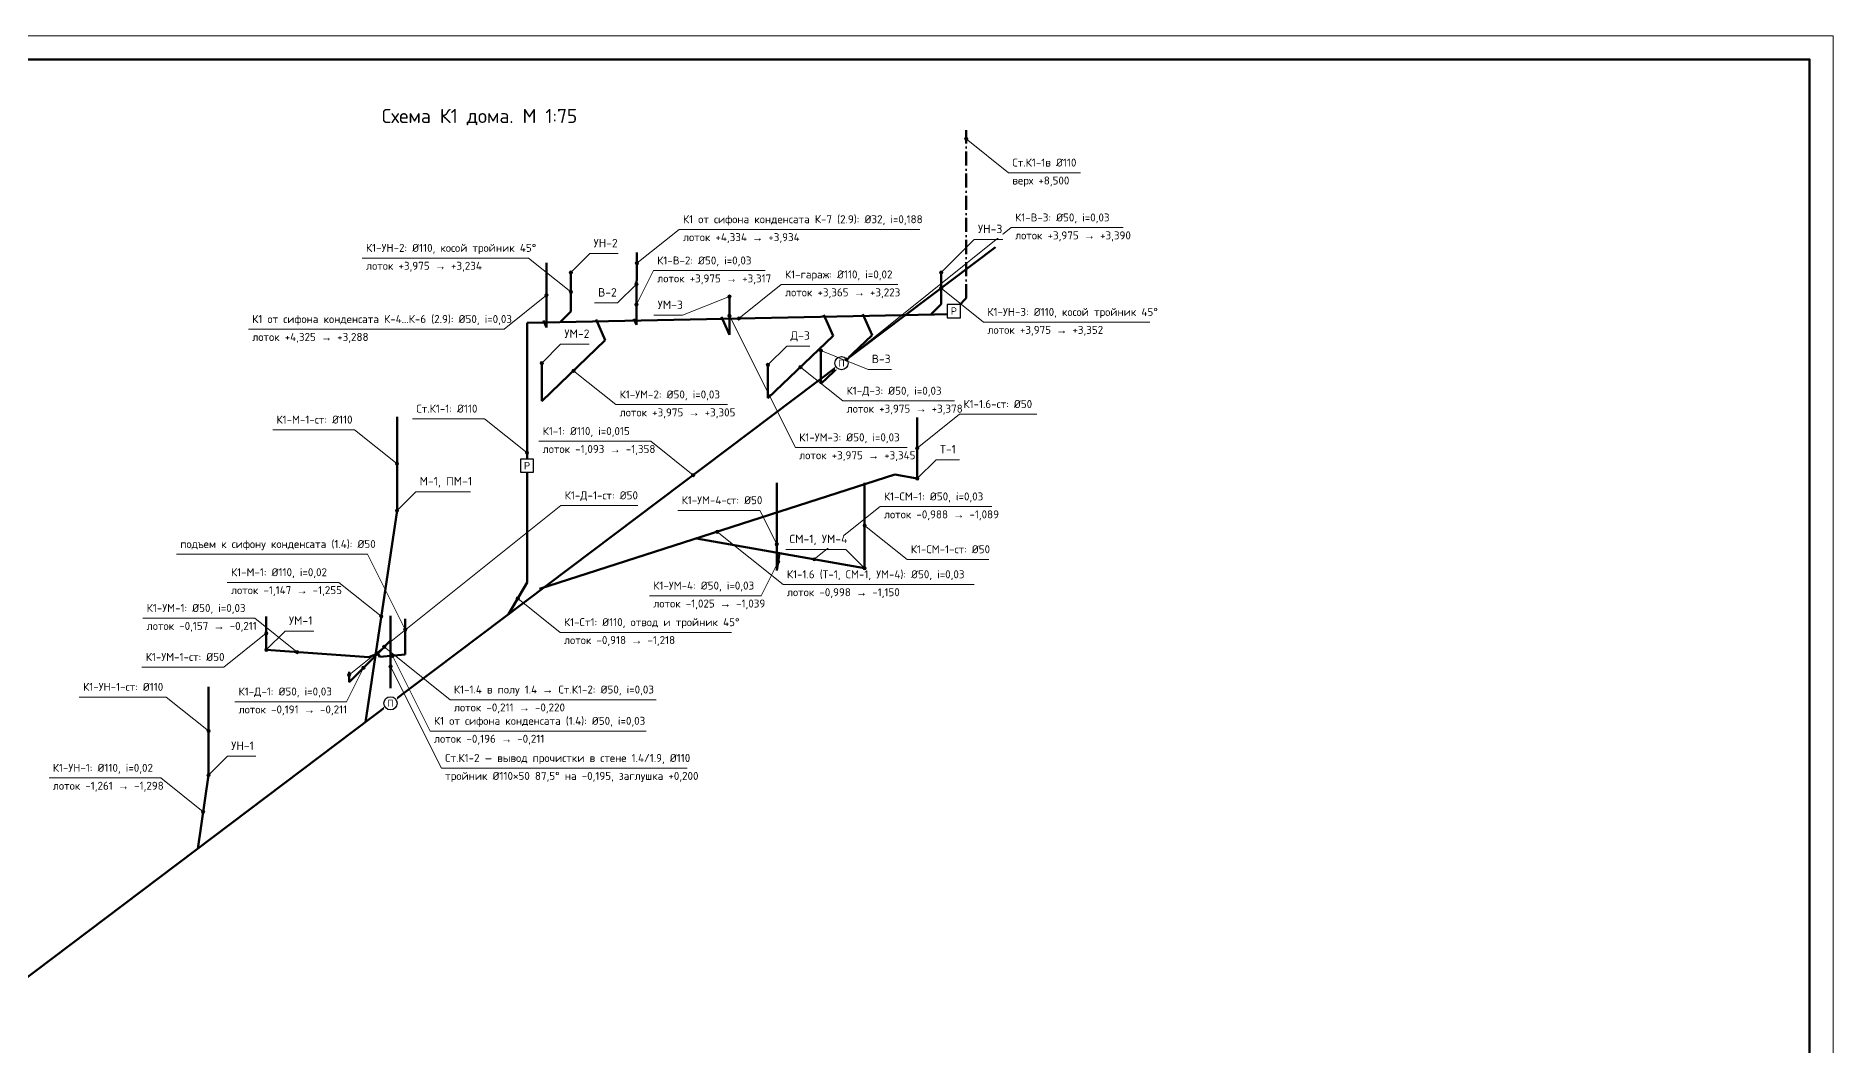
# Paper-space layout 'Лист' of a CAD drawing. Header units: millimetres. Extents: x 0 to 594, y 0 to 420.
# Drawn here: x 212.3 to 594, y 205.6 to 420 of the extents above; entities that cross this region are included whole.
import ezdxf
from ezdxf.enums import TextEntityAlignment as Align

# ---------------------------------------------------------------- set-up
doc = ezdxf.new("R2010")
doc.units = ezdxf.units.MM
doc.linetypes.add('ОВ_ШП', pattern=[460, 300, -80, 0, -80])
for name, color, linetype, lineweight in [('ВК_арматура', 7, 'Continuous', 25), ('ВК_К1', 34, 'Continuous', 50), ('ВК_К1в', 34, 'Continuous', 35), ('ВК_марки', 7, 'Continuous', 18), ('Рамка', 7, 'Continuous', 50), ('Текст', 7, 'Continuous', 18), ('Тонкие', 8, 'Continuous', 13)]:
    doc.layers.add(name, color=color, linetype=linetype, lineweight=lineweight)
doc.styles.add('GOST', font='isocpeur.ttf', dxfattribs={"width": 0.9})

psp = doc.layouts.new('Лист')

# ---------------------------------------------------------------- hatches: boundary and pattern name
at = {"layer": 'ВК_марки'}
h = psp.add_hatch(color=7, dxfattribs=at)
edge = h.paths.add_edge_path()
edge.add_arc((409.88, 398.14), 0.35, 0, 360)
h = psp.add_hatch(color=7, dxfattribs=at)
edge = h.paths.add_edge_path()
edge.add_arc((339.91, 371.7), 0.35, 0, 360)
h = psp.add_hatch(color=7, dxfattribs=at)
edge = h.paths.add_edge_path()
edge.add_arc((325.91, 369.76), 0.35, 0, 360)
h = psp.add_hatch(color=7, dxfattribs=at)
edge = h.paths.add_edge_path()
edge.add_arc((339.83, 367.29), 0.35, 0, 360)
h = psp.add_hatch(color=7, dxfattribs=at)
edge = h.paths.add_edge_path()
edge.add_arc((404.57, 369.76), 0.35, 0, 360)
h = psp.add_hatch(color=7, dxfattribs=at)
edge = h.paths.add_edge_path()
edge.add_arc((404.57, 366.41), 0.35, 0, 360)
h = psp.add_hatch(color=7, dxfattribs=at)
edge = h.paths.add_edge_path()
edge.add_arc((320.71, 364.9), 0.35, 0, 360)
h = psp.add_hatch(color=7, dxfattribs=at)
edge = h.paths.add_edge_path()
edge.add_arc((325.91, 365.62), 0.35, 0, 360)
h = psp.add_hatch(color=7, dxfattribs=at)
edge = h.paths.add_edge_path()
edge.add_arc((339.83, 362.94), 0.35, 0, 360)
h = psp.add_hatch(color=7, dxfattribs=at)
edge = h.paths.add_edge_path()
edge.add_arc((359.59, 364.65), 0.35, 0, 360)
h = psp.add_hatch(color=7, dxfattribs=at)
edge = h.paths.add_edge_path()
edge.add_arc((359.59, 360.57), 0.35, 0, 360)
h = psp.add_hatch(color=7, dxfattribs=at)
edge = h.paths.add_edge_path()
edge.add_arc((361.58, 359.98), 0.35, 0, 360)
h = psp.add_hatch(color=7, dxfattribs=at)
edge = h.paths.add_edge_path()
edge.add_arc((379.02, 353.15), 0.35, 0, 360)
h = psp.add_hatch(color=7, dxfattribs=at)
edge = h.paths.add_edge_path()
edge.add_arc((319.72, 350.51), 0.35, 0, 360)
h = psp.add_hatch(color=7, dxfattribs=at)
edge = h.paths.add_edge_path()
edge.add_arc((326.46, 348.88), 0.35, 0, 360)
h = psp.add_hatch(color=7, dxfattribs=at)
edge = h.paths.add_edge_path()
edge.add_arc((367.74, 350.13), 0.35, 0, 360)
h = psp.add_hatch(color=7, dxfattribs=at)
edge = h.paths.add_edge_path()
edge.add_arc((374.67, 349.67), 0.35, 0, 360)
h = psp.add_hatch(color=7, dxfattribs=at)
edge = h.paths.add_edge_path()
edge.add_arc((399.48, 332.45), 0.35, 0, 360)
h = psp.add_hatch(color=7, dxfattribs=at)
edge = h.paths.add_edge_path()
edge.add_arc((288.97, 329.14), 0.35, 0, 360)
h = psp.add_hatch(color=7, dxfattribs=at)
edge = h.paths.add_edge_path()
edge.add_arc((351.85, 326.7), 0.35, 0, 360)
h = psp.add_hatch(color=7, dxfattribs=at)
edge = h.paths.add_edge_path()
edge.add_arc((399.48, 325.97), 0.35, 0, 360)
h = psp.add_hatch(color=7, dxfattribs=at)
edge = h.paths.add_edge_path()
edge.add_arc((288.97, 319.19), 0.35, 0, 360)
h = psp.add_hatch(color=7, dxfattribs=at)
edge = h.paths.add_edge_path()
edge.add_arc((356.98, 314.68), 0.35, 0, 360)
h = psp.add_hatch(color=7, dxfattribs=at)
edge = h.paths.add_edge_path()
edge.add_arc((388.3, 316), 0.35, 0, 360)
h = psp.add_hatch(color=7, dxfattribs=at)
edge = h.paths.add_edge_path()
edge.add_arc((369.63, 312.02), 0.35, 0, 360)
h = psp.add_hatch(color=7, dxfattribs=at)
edge = h.paths.add_edge_path()
edge.add_arc((377.59, 308.82), 0.35, 0, 360)
h = psp.add_hatch(color=7, dxfattribs=at)
edge = h.paths.add_edge_path()
edge.add_arc((314.63, 300.51), 0.35, 0, 360)
h = psp.add_hatch(color=7, dxfattribs=at)
edge = h.paths.add_edge_path()
edge.add_arc((285.63, 296.72), 0.35, 0, 360)
h = psp.add_hatch(color=7, dxfattribs=at)
edge = h.paths.add_edge_path()
edge.add_arc((290.73, 293.91), 0.35, 0, 360)
h = psp.add_hatch(color=7, dxfattribs=at)
edge = h.paths.add_edge_path()
edge.add_arc((261.21, 293.12), 0.35, 0, 360)
h = psp.add_hatch(color=7, dxfattribs=at)
edge = h.paths.add_edge_path()
edge.add_arc((286.25, 290.2), 0.35, 0, 360)
h = psp.add_hatch(color=7, dxfattribs=at)
edge = h.paths.add_edge_path()
edge.add_arc((261.21, 289.57), 0.35, 0, 360)
h = psp.add_hatch(color=7, dxfattribs=at)
edge = h.paths.add_edge_path()
edge.add_arc((267.74, 289.12), 0.35, 0, 360)
h = psp.add_hatch(color=7, dxfattribs=at)
edge = h.paths.add_edge_path()
edge.add_arc((287.59, 286.06), 0.35, 0, 360)
h = psp.add_hatch(color=7, dxfattribs=at)
edge = h.paths.add_edge_path()
edge.add_arc((288.02, 288.35), 0.35, 0, 360)
h = psp.add_hatch(color=7, dxfattribs=at)
edge = h.paths.add_edge_path()
edge.add_arc((278.79, 284.25), 0.35, 0, 360)
h = psp.add_hatch(color=7, dxfattribs=at)
edge = h.paths.add_edge_path()
edge.add_arc((281.85, 285.78), 0.35, 0, 360)
h = psp.add_hatch(color=7, dxfattribs=at)
edge = h.paths.add_edge_path()
edge.add_arc((248.95, 272.37), 0.35, 0, 360)
h = psp.add_hatch(color=7, dxfattribs=at)
edge = h.paths.add_edge_path()
edge.add_arc((248.95, 262.99), 0.35, 0, 360)
h = psp.add_hatch(color=7, dxfattribs=at)
edge = h.paths.add_edge_path()
edge.add_arc((247.79, 255.17), 0.35, 0, 360)

# ---------------------------------------------------------------- linework, layer by layer
at = {"layer": 'ВК_К1', "lineweight": 50}
for points in [[(416.1, 375.16), (287.59, 278.24)], [(320.71, 371.77), (320.71, 358.04)], [(339.91, 374.03), (339.91, 369.36)], [(325.91, 369.76), (325.91, 361.48)], [(339.91, 369.36), (339.83, 366.62)], [(339.83, 367.29), (339.83, 358.6)], [(404.57, 369.76), (404.57, 363.05)], [(359.59, 364.65), (359.59, 356.49)], [(404.57, 363.05), (402.31, 360.79)], [(409.88, 364.27), (406.58, 360.88)], [(406.58, 360.88), (316.58, 359.08)], [(316.58, 359.08), (316.58, 303.87)], [(320.71, 358.04), (320.05, 359.54)], [(325.91, 361.48), (323.65, 359.22)], [(333.2, 355.34), (331.25, 359.77)], [(339.83, 358.6), (339.25, 359.93)], [(359.59, 356.49), (357.91, 360.3)], [(381.6, 356.31), (379.65, 360.74)], [(389.87, 356.47), (387.91, 360.9)], [(319.72, 342.43), (333.2, 355.34)], [(367.74, 343.03), (381.6, 356.31)], [(379.02, 346.09), (389.87, 356.47)], [(379.02, 353.15), (379.02, 346.09)], [(319.72, 350.51), (319.72, 342.43)], [(367.74, 350.13), (367.74, 343.03)], [(288.97, 339.09), (288.97, 319.19)], [(399.48, 338.94), (399.48, 325.97)], [(394.7, 326.82), (319.27, 302.53)], [(369.63, 325.09), (369.63, 306.42)], [(388.3, 325.09), (388.3, 306.91)], [(399.48, 325.97), (394.7, 326.82)], [(288.97, 319.19), (282.3, 274.25)], [(388.3, 306.91), (352.61, 313.27)], [(369.63, 306.42), (370.23, 310.13)], [(316.58, 303.87), (312.67, 297.16)], [(261.21, 296.66), (261.21, 289.57)], [(287.59, 281.44), (287.59, 296.82)], [(290.73, 296.19), (290.73, 288.58)], [(284.9, 288.85), (287.59, 291.56)], [(261.21, 289.57), (282.98, 288.07)], [(278.79, 282.71), (284.9, 288.85)], [(282.98, 288.07), (284.9, 288.85)], [(285.3, 288.12), (284.9, 288.85)], [(290.73, 288.58), (285.3, 288.12)], [(278.79, 284.92), (278.79, 282.71)], [(248.95, 281.74), (248.95, 262.99)], [(287.59, 278.24), (196.9, 209.84)], [(248.95, 262.99), (246.63, 247.34)]]:
    psp.add_lwpolyline(points, dxfattribs=at)
at = {"layer": 'ВК_К1в', "linetype": 'ОВ_ШП', "lineweight": 50, "ltscale": 0.01}
psp.add_lwpolyline([(409.88, 364.27), (409.88, 400)], dxfattribs=at)
at = {"layer": 'ВК_марки'}
for points in [[(409.88, 398.14), (418.88, 390.94)], [(404.57, 369.76), (411.57, 376.76)], [(325.91, 365.62), (316.91, 372.82)], [(325.91, 369.76), (329.91, 373.76)], [(339.83, 367.29), (335.83, 363.29)], [(339.83, 362.94), (343.43, 370.14)], [(361.58, 359.98), (370.58, 367.18)], [(320.71, 364.9), (311.71, 357.7)], [(359.59, 364.65), (349.59, 360.65)], [(319.72, 350.51), (323.72, 354.51)], [(367.74, 350.13), (371.74, 354.13)], [(326.46, 348.88), (335.46, 341.68)], [(288.97, 329.14), (279.97, 336.34)], [(399.48, 332.45), (408.48, 339.65)], [(351.85, 326.7), (342.85, 333.9)], [(399.48, 325.97), (403.48, 329.97)], [(288.97, 319.19), (292.97, 323.19)], [(369.63, 312.02), (366.03, 319.22)], [(377.59, 308.82), (391.59, 320.02)], [(356.98, 314.68), (370.98, 303.48)], [(290.73, 293.91), (282.73, 309.91)], [(285.63, 296.72), (276.63, 303.92)], [(314.63, 300.51), (323.63, 293.31)], [(267.74, 289.12), (258.74, 296.32)], [(261.21, 289.57), (265.21, 293.57)], [(281.85, 285.78), (278.25, 278.58)], [(248.95, 272.37), (239.95, 279.57)], [(248.95, 262.99), (252.95, 266.99)], [(247.79, 255.17), (238.79, 262.37)]]:
    psp.add_lwpolyline(points, dxfattribs=at)
for centre in [(409.88, 398.14), (339.91, 371.7), (325.91, 369.76), (339.83, 367.29), (404.57, 369.76), (404.57, 366.41), (320.71, 364.9), (325.91, 365.62), (339.83, 362.94), (359.59, 364.65), (359.59, 360.57), (361.58, 359.98), (379.02, 353.15), (319.72, 350.51), (326.46, 348.88), (367.74, 350.13), (374.67, 349.67), (399.48, 332.45), (288.97, 329.14), (351.85, 326.7), (399.48, 325.97), (288.97, 319.19), (356.98, 314.68), (388.3, 316), (369.63, 312.02), (377.59, 308.82), (314.63, 300.51), (285.63, 296.72), (290.73, 293.91), (261.21, 293.12), (286.25, 290.2), (261.21, 289.57), (267.74, 289.12), (287.59, 286.06), (288.02, 288.35), (278.79, 284.25), (281.85, 285.78), (248.95, 272.37), (248.95, 262.99), (247.79, 255.17)]:
    psp.add_circle(centre, 0.35, dxfattribs=at)
at = {"layer": 'Рамка', "lineweight": 50}
psp.add_lwpolyline([(20, 5), (589, 5), (589, 415), (20, 415)], close=True, dxfattribs=at)
at = {"layer": 'Тонкие'}
psp.add_lwpolyline([(0, 0), (594, 0), (594, 420), (0, 420)], close=True, dxfattribs=at)

# ---------------------------------------------------------------- texts
at = {"layer": 'Текст', "style": 'GOST'}
psp.add_text('Схема К1 дома. М 1:75', height=3, dxfattribs=at).set_placement((306.5, 403), align=Align.MIDDLE_CENTER)

# ---------------------------------------------------------------- next in the draw order: wipeouts: each hides what was drawn before it
for points in [[(418.88, 391.24), (434.18, 391.24), (434.18, 393.76), (418.88, 393.76)], [(281.58, 373.12), (316.91, 373.12), (316.91, 375.64), (281.58, 375.64)], [(329.91, 374.06), (335.97, 374.06), (335.97, 376.71), (329.91, 376.71)], [(343.43, 370.44), (367.17, 370.44), (367.17, 372.97), (343.43, 372.97)], [(370.58, 367.48), (395.37, 367.48), (395.37, 370), (370.58, 370)], [(330.89, 363.59), (335.83, 363.59), (335.83, 366.24), (330.89, 366.24)], [(343.53, 360.95), (349.59, 360.95), (349.59, 363.6), (343.53, 363.6)], [(405.84, 360.15), (408.64, 360.15), (408.64, 362.95), (405.84, 362.95)], [(257.41, 358), (311.71, 358), (311.71, 360.53), (257.41, 360.53)], [(323.72, 354.81), (329.78, 354.81), (329.78, 357.46), (323.72, 357.46)], [(382, 349.1), (384.8, 349.1), (384.8, 351.9), (382, 351.9)], [(335.46, 341.98), (359.19, 341.98), (359.19, 344.51), (335.46, 344.51)], [(408.48, 339.95), (424.84, 339.95), (424.84, 342.48), (408.48, 342.48)], [(262.56, 336.64), (279.97, 336.64), (279.97, 339.16), (262.56, 339.16)], [(319.11, 334.2), (342.85, 334.2), (342.85, 336.73), (319.11, 336.73)], [(403.48, 330.27), (408.43, 330.27), (408.43, 332.92), (403.48, 332.92)], [(315.18, 327.3), (317.98, 327.3), (317.98, 330.1), (315.18, 330.1)], [(292.97, 323.49), (304.61, 323.49), (304.61, 326.14), (292.97, 326.14)], [(348.62, 319.52), (366.03, 319.52), (366.03, 322.05), (348.62, 322.05)], [(391.59, 320.32), (415.33, 320.32), (415.33, 322.84), (391.59, 322.84)], [(252.9, 304.22), (276.63, 304.22), (276.63, 306.74), (252.9, 306.74)], [(370.98, 303.78), (411.58, 303.78), (411.58, 306.3), (370.98, 306.3)], [(265.21, 293.87), (271.27, 293.87), (271.27, 296.52), (265.21, 296.52)], [(323.63, 293.61), (360.01, 293.61), (360.01, 296.14), (323.63, 296.14)], [(221.49, 279.87), (239.95, 279.87), (239.95, 282.39), (221.49, 282.39)], [(254.51, 278.88), (278.25, 278.88), (278.25, 281.4), (254.51, 281.4)], [(286.19, 276.84), (288.99, 276.84), (288.99, 279.64), (286.19, 279.64)], [(252.95, 267.29), (259.01, 267.29), (259.01, 269.94), (252.95, 269.94)], [(215.06, 262.67), (238.79, 262.67), (238.79, 265.19), (215.06, 265.19)]]:
    psp.add_wipeout(points)

# ---------------------------------------------------------------- next in the draw order: hatches: boundary and pattern name
at = {"layer": 'ВК_марки'}
h = psp.add_hatch(color=7, dxfattribs=at)
edge = h.paths.add_edge_path()
edge.add_arc((384.45, 351.28), 0.35, 0, 360)
h = psp.add_hatch(color=7, dxfattribs=at)
edge = h.paths.add_edge_path()
edge.add_arc((316.58, 331.47), 0.35, 0, 360)
h = psp.add_hatch(color=7, dxfattribs=at)
edge = h.paths.add_edge_path()
edge.add_arc((369.93, 308.28), 0.35, 0, 360)
h = psp.add_hatch(color=7, dxfattribs=at)
edge = h.paths.add_edge_path()
edge.add_arc((388.3, 306.91), 0.35, 0, 360)

# ---------------------------------------------------------------- next in the draw order: linework, layer by layer
at = {"layer": 'ВК_арматура'}
for points in [[(405.84, 360.15), (408.64, 360.15), (408.64, 362.95), (405.84, 362.95)], [(315.18, 327.3), (317.98, 327.3), (317.98, 330.1), (315.18, 330.1)]]:
    psp.add_lwpolyline(points, close=True, dxfattribs=at)
for centre in [(383.4, 350.5), (287.59, 278.24)]:
    psp.add_circle(centre, 1.4, dxfattribs=at)
at = {"layer": 'ВК_марки'}
for points in [[(329.91, 373.76), (335.97, 373.76)], [(330.89, 363.29), (335.83, 363.29)], [(404.57, 366.41), (413.57, 359.21)], [(343.53, 360.65), (349.59, 360.65)], [(323.72, 354.51), (329.78, 354.51)], [(379.02, 353.15), (389.02, 349.15)], [(374.67, 349.67), (383.67, 342.47)], [(262.56, 336.34), (279.97, 336.34)], [(316.58, 331.47), (307.58, 338.67)], [(408.48, 339.65), (424.84, 339.65)], [(403.48, 329.97), (408.43, 329.97)], [(292.97, 323.19), (304.61, 323.19)], [(348.62, 319.22), (366.03, 319.22)], [(388.3, 306.91), (384.3, 310.91)], [(265.21, 293.57), (271.27, 293.57)], [(286.25, 290.2), (300.25, 279)], [(288.02, 288.35), (296.02, 272.35)], [(221.49, 279.57), (239.95, 279.57)], [(252.95, 266.99), (259.01, 266.99)]]:
    psp.add_lwpolyline(points, dxfattribs=at)
for centre in [(384.45, 351.28), (316.58, 331.47), (369.93, 308.28), (388.3, 306.91)]:
    psp.add_circle(centre, 0.35, dxfattribs=at)

# ---------------------------------------------------------------- next in the draw order: texts
at = {"layer": 'ВК_арматура', "style": 'GOST'}
for s, height, p in [('Р', 1.6, (407.24, 361.55)), ('П', 1.5, (383.4, 350.5)), ('Р', 1.6, (316.58, 328.7)), ('П', 1.5, (287.59, 278.24))]:
    psp.add_text(s, height=height, dxfattribs=at).set_placement(p, align=Align.MIDDLE_CENTER)
at = {"layer": 'ВК_марки', "style": 'GOST'}
for s, height, p in [('УН-2', 1.8, (330.71, 374.56)), ('В-2', 1.8, (331.69, 364.09)), ('УМ-3', 1.8, (344.33, 361.45)), ('УМ-2', 1.8, (324.52, 355.31)), ('К1-1.6-ст: Ø50', 1.7, (409.28, 340.45)), ('К1-М-1-ст: Ø110', 1.7, (263.36, 337.14)), ('Т-1', 1.8, (404.28, 330.77)), ('М-1, ПМ-1', 1.8, (293.77, 323.99)), ('К1-УМ-4-ст: Ø50', 1.7, (349.42, 320.02)), ('УМ-1', 1.8, (266.01, 294.37)), ('К1-УН-1-ст: Ø110', 1.7, (222.29, 280.37)), ('УН-1', 1.8, (253.75, 267.79))]:
    psp.add_text(s, height=height, dxfattribs=at).set_placement(p, align=Align.BOTTOM_LEFT)

# ---------------------------------------------------------------- next in the draw order: wipeouts: each hides what was drawn before it
for points in [[(418.88, 388.11), (434.18, 388.11), (434.18, 390.64), (418.88, 390.64)], [(281.58, 369.99), (316.91, 369.99), (316.91, 372.52), (281.58, 372.52)], [(343.43, 367.32), (367.17, 367.32), (367.17, 369.84), (343.43, 369.84)], [(370.58, 364.35), (395.37, 364.35), (395.37, 366.88), (370.58, 366.88)], [(257.41, 354.88), (311.71, 354.88), (311.71, 357.4), (257.41, 357.4)], [(335.46, 338.86), (359.19, 338.86), (359.19, 341.38), (335.46, 341.38)], [(391.59, 317.19), (415.33, 317.19), (415.33, 319.72), (391.59, 319.72)], [(252.9, 301.09), (276.63, 301.09), (276.63, 303.62), (252.9, 303.62)], [(370.98, 300.65), (411.58, 300.65), (411.58, 303.18), (370.98, 303.18)], [(323.63, 290.49), (360.01, 290.49), (360.01, 293.01), (323.63, 293.01)], [(254.51, 275.75), (278.25, 275.75), (278.25, 278.28), (254.51, 278.28)], [(215.06, 259.54), (238.79, 259.54), (238.79, 262.07), (215.06, 262.07)]]:
    psp.add_wipeout(points)

# ---------------------------------------------------------------- next in the draw order: linework, layer by layer
at = {"layer": 'ВК_марки'}
for points in [[(418.88, 390.94), (434.18, 390.94)], [(339.91, 371.7), (348.91, 378.9)], [(281.58, 372.82), (316.91, 372.82)], [(343.43, 370.14), (367.17, 370.14)], [(370.58, 367.18), (395.37, 367.18)], [(359.59, 360.57), (373.59, 332.57)], [(257.41, 357.7), (311.71, 357.7)], [(335.46, 341.68), (359.19, 341.68)], [(278.79, 284.25), (323.79, 320.25)], [(391.59, 320.02), (415.33, 320.02)], [(388.3, 316), (397.3, 308.8)], [(369.93, 308.28), (366.33, 301.08)], [(252.9, 303.92), (276.63, 303.92)], [(370.98, 303.48), (411.58, 303.48)], [(323.63, 293.31), (360.01, 293.31)], [(254.51, 278.58), (278.25, 278.58)], [(215.06, 262.37), (238.79, 262.37)]]:
    psp.add_lwpolyline(points, dxfattribs=at)

# ---------------------------------------------------------------- next in the draw order: texts
at = {"layer": 'ВК_марки', "style": 'GOST'}
for s, p in [('Ст.К1-1в Ø110', (419.68, 391.74)), ('К1-УН-2: Ø110, косой тройник 45°', (282.38, 373.62)), ('К1-В-2: Ø50, i=0,03', (344.23, 370.94)), ('К1-гараж: Ø110, i=0,02', (371.38, 367.98)), ('К1 от сифона конденсата К-4...К-6 (2.9): Ø50, i=0,03', (258.21, 358.5)), ('К1-УМ-2: Ø50, i=0,03', (336.26, 342.48)), ('К1-СМ-1: Ø50, i=0,03', (392.39, 320.82)), ('К1-М-1: Ø110, i=0,02', (253.7, 304.72)), ('К1-1.6 (Т-1, СМ-1, УМ-4): Ø50, i=0,03', (371.78, 304.28)), ('К1-Ст1: Ø110, отвод и тройник 45°', (324.43, 294.11)), ('К1-Д-1: Ø50, i=0,03', (255.31, 279.38)), ('К1-УН-1: Ø110, i=0,02', (215.86, 263.17))]:
    psp.add_text(s, height=1.7, dxfattribs=at).set_placement(p, align=Align.BOTTOM_LEFT)
for s, p in [('верх +8,500', (419.68, 390.14)), ('лоток +3,975 → +3,234', (282.38, 372.02)), ('лоток +3,975 → +3,317', (344.23, 369.34)), ('лоток +3,365 → +3,223', (371.38, 366.38)), ('лоток +4,325 → +3,288', (258.21, 356.9)), ('лоток +3,975 → +3,305', (336.26, 340.88)), ('лоток -0,988 → -1,089', (392.39, 319.22)), ('лоток -1,147 → -1,255', (253.7, 303.12)), ('лоток -0,998 → -1,150', (371.78, 302.68)), ('лоток -0,918 → -1,218', (324.43, 292.51)), ('лоток -0,191 → -0,211', (255.31, 277.78)), ('лоток -1,261 → -1,298', (215.86, 261.57))]:
    psp.add_text(s, height=1.7, dxfattribs=at).set_placement(p, align=Align.TOP_LEFT)

# ---------------------------------------------------------------- next in the draw order: wipeouts: each hides what was drawn before it
for points in [[(413.57, 359.51), (448.9, 359.51), (448.9, 362.03), (413.57, 362.03)], [(383.67, 342.77), (407.4, 342.77), (407.4, 345.29), (383.67, 345.29)], [(292.28, 338.97), (307.58, 338.97), (307.58, 341.5), (292.28, 341.5)], [(319.11, 331.08), (342.85, 331.08), (342.85, 333.6), (319.11, 333.6)], [(371.54, 311.21), (384.3, 311.21), (384.3, 313.86), (371.54, 313.86)], [(300.25, 279.3), (344.01, 279.3), (344.01, 281.83), (300.25, 281.83)]]:
    psp.add_wipeout(points)

# ---------------------------------------------------------------- next in the draw order: linework, layer by layer
at = {"layer": 'ВК_марки'}
for points in [[(292.28, 338.67), (307.58, 338.67)], [(319.11, 333.9), (342.85, 333.9)], [(371.54, 310.91), (384.3, 310.91)]]:
    psp.add_lwpolyline(points, dxfattribs=at)

# ---------------------------------------------------------------- next in the draw order: texts
at = {"layer": 'ВК_марки', "style": 'GOST'}
for s, height, p in [('Ст.К1-1: Ø110', 1.7, (293.08, 339.47)), ('К1-1: Ø110, i=0,015', 1.7, (319.91, 334.7)), ('СМ-1, УМ-4', 1.8, (372.34, 311.71))]:
    psp.add_text(s, height=height, dxfattribs=at).set_placement(p, align=Align.BOTTOM_LEFT)
psp.add_text('лоток -1,093 → -1,358', height=1.7, dxfattribs=at).set_placement((319.91, 333.1), align=Align.TOP_LEFT)

# ---------------------------------------------------------------- next in the draw order: wipeouts: each hides what was drawn before it
for points in [[(413.57, 356.38), (448.9, 356.38), (448.9, 358.91), (413.57, 358.91)], [(371.74, 354.43), (376.69, 354.43), (376.69, 357.08), (371.74, 357.08)], [(383.67, 339.64), (407.4, 339.64), (407.4, 342.17), (383.67, 342.17)], [(373.59, 332.87), (397.33, 332.87), (397.33, 335.39), (373.59, 335.39)], [(323.79, 320.55), (340.15, 320.55), (340.15, 323.08), (323.79, 323.08)], [(242.14, 310.21), (282.73, 310.21), (282.73, 312.73), (242.14, 312.73)], [(397.3, 309.1), (414.71, 309.1), (414.71, 311.62), (397.3, 311.62)], [(342.6, 301.38), (366.33, 301.38), (366.33, 303.9), (342.6, 303.9)], [(235, 296.62), (258.74, 296.62), (258.74, 299.15), (235, 299.15)], [(300.25, 276.18), (344.01, 276.18), (344.01, 278.7), (300.25, 278.7)]]:
    psp.add_wipeout(points)

# ---------------------------------------------------------------- next in the draw order: linework, layer by layer
at = {"layer": 'ВК_марки'}
for points in [[(384.45, 351.28), (419.45, 379.28)], [(413.57, 359.21), (448.9, 359.21)], [(371.74, 354.13), (376.69, 354.13)], [(383.67, 342.47), (407.4, 342.47)], [(323.79, 320.25), (340.15, 320.25)], [(242.14, 309.91), (282.73, 309.91)], [(397.3, 308.8), (414.71, 308.8)], [(300.25, 279), (344.01, 279)]]:
    psp.add_lwpolyline(points, dxfattribs=at)

# ---------------------------------------------------------------- next in the draw order: texts
at = {"layer": 'ВК_марки', "style": 'GOST'}
for s, height, p in [('К1-УН-3: Ø110, косой тройник 45°', 1.7, (414.37, 360.01)), ('Д-3', 1.8, (372.54, 354.93)), ('К1-Д-3: Ø50, i=0,03', 1.7, (384.47, 343.27)), ('К1-Д-1-ст: Ø50', 1.7, (324.59, 321.05)), ('подъем к сифону конденсата (1.4): Ø50', 1.7, (242.94, 310.71)), ('К1-СМ-1-ст: Ø50', 1.7, (398.1, 309.6)), ('К1-1.4 в полу 1.4 → Ст.К1-2: Ø50, i=0,03', 1.7, (301.05, 279.8))]:
    psp.add_text(s, height=height, dxfattribs=at).set_placement(p, align=Align.BOTTOM_LEFT)
for s, p in [('лоток +3,975 → +3,352', (414.37, 358.41)), ('лоток +3,975 → +3,378', (384.47, 341.67)), ('лоток -0,211 → -0,220', (301.05, 278.2))]:
    psp.add_text(s, height=1.7, dxfattribs=at).set_placement(p, align=Align.TOP_LEFT)

# ---------------------------------------------------------------- next in the draw order: wipeouts: each hides what was drawn before it
for points in [[(373.59, 329.74), (397.33, 329.74), (397.33, 332.27), (373.59, 332.27)], [(342.6, 298.25), (366.33, 298.25), (366.33, 300.78), (342.6, 300.78)], [(235, 293.5), (258.74, 293.5), (258.74, 296.02), (235, 296.02)]]:
    psp.add_wipeout(points)

# ---------------------------------------------------------------- next in the draw order: linework, layer by layer
at = {"layer": 'ВК_марки'}
for points in [[(373.59, 332.57), (397.33, 332.57)], [(342.6, 301.08), (366.33, 301.08)], [(235, 296.32), (258.74, 296.32)], [(261.21, 293.12), (252.21, 285.92)]]:
    psp.add_lwpolyline(points, dxfattribs=at)

# ---------------------------------------------------------------- next in the draw order: texts
at = {"layer": 'ВК_марки', "style": 'GOST'}
for s, p in [('К1-УМ-3: Ø50, i=0,03', (374.39, 333.37)), ('К1-УМ-4: Ø50, i=0,03', (343.4, 301.88)), ('К1-УМ-1: Ø50, i=0,03', (235.8, 297.12))]:
    psp.add_text(s, height=1.7, dxfattribs=at).set_placement(p, align=Align.BOTTOM_LEFT)
for s, p in [('лоток +3,975 → +3,345', (374.39, 331.77)), ('лоток -1,025 → -1,039', (343.4, 300.28)), ('лоток -0,157 → -0,211', (235.8, 295.52))]:
    psp.add_text(s, height=1.7, dxfattribs=at).set_placement(p, align=Align.TOP_LEFT)

# ---------------------------------------------------------------- next in the draw order: wipeouts: each hides what was drawn before it
for points in [[(419.45, 379.58), (443.18, 379.58), (443.18, 382.1), (419.45, 382.1)], [(348.91, 379.2), (400.05, 379.2), (400.05, 381.72), (348.91, 381.72)], [(389.02, 349.45), (393.97, 349.45), (393.97, 352.1), (389.02, 352.1)], [(296.02, 272.65), (341.88, 272.65), (341.88, 275.18), (296.02, 275.18)]]:
    psp.add_wipeout(points)

# ---------------------------------------------------------------- next in the draw order: linework, layer by layer
at = {"layer": 'ВК_марки'}
psp.add_lwpolyline([(389.02, 349.15), (393.97, 349.15)], dxfattribs=at)

# ---------------------------------------------------------------- next in the draw order: texts
at = {"layer": 'ВК_марки', "style": 'GOST'}
psp.add_text('В-3', height=1.8, dxfattribs=at).set_placement((389.82, 349.95), align=Align.BOTTOM_LEFT)

# ---------------------------------------------------------------- next in the draw order: wipeouts: each hides what was drawn before it
for points in [[(348.91, 376.07), (400.05, 376.07), (400.05, 378.6), (348.91, 378.6)], [(419.45, 376.45), (443.18, 376.45), (443.18, 378.98), (419.45, 378.98)], [(234.8, 286.22), (252.21, 286.22), (252.21, 288.74), (234.8, 288.74)], [(296.02, 269.53), (341.88, 269.53), (341.88, 272.05), (296.02, 272.05)]]:
    psp.add_wipeout(points)

# ---------------------------------------------------------------- next in the draw order: linework, layer by layer
at = {"layer": 'ВК_марки'}
for points in [[(348.91, 378.9), (400.05, 378.9)], [(419.45, 379.28), (443.18, 379.28)], [(234.8, 285.92), (252.21, 285.92)], [(287.59, 286.06), (298.39, 264.46)], [(296.02, 272.35), (341.88, 272.35)]]:
    psp.add_lwpolyline(points, dxfattribs=at)

# ---------------------------------------------------------------- next in the draw order: texts
at = {"layer": 'ВК_марки', "style": 'GOST'}
for s, p in [('К1 от сифона конденсата К-7 (2.9): Ø32, i=0,188', (349.71, 379.7)), ('К1-В-3: Ø50, i=0,03', (420.25, 380.08)), ('К1-УМ-1-ст: Ø50', (235.6, 286.72)), ('К1 от сифона конденсата (1.4): Ø50, i=0,03', (296.82, 273.15))]:
    psp.add_text(s, height=1.7, dxfattribs=at).set_placement(p, align=Align.BOTTOM_LEFT)
for s, p in [('лоток +4,334 → +3,934', (349.71, 378.1)), ('лоток +3,975 → +3,390', (420.25, 378.48)), ('лоток -0,196 → -0,211', (296.82, 271.55))]:
    psp.add_text(s, height=1.7, dxfattribs=at).set_placement(p, align=Align.TOP_LEFT)

# ---------------------------------------------------------------- next in the draw order: wipeouts: each hides what was drawn before it
for points in [[(411.57, 377.06), (417.64, 377.06), (417.64, 379.71), (411.57, 379.71)], [(298.39, 264.76), (350.59, 264.76), (350.59, 267.28), (298.39, 267.28)]]:
    psp.add_wipeout(points)

# ---------------------------------------------------------------- next in the draw order: linework, layer by layer
at = {"layer": 'ВК_марки'}
psp.add_lwpolyline([(411.57, 376.76), (417.64, 376.76)], dxfattribs=at)

# ---------------------------------------------------------------- next in the draw order: texts
at = {"layer": 'ВК_марки', "style": 'GOST'}
psp.add_text('УН-3', height=1.8, dxfattribs=at).set_placement((412.37, 377.56), align=Align.BOTTOM_LEFT)

# ---------------------------------------------------------------- next in the draw order: wipeouts: each hides what was drawn before it
psp.add_wipeout([(298.39, 261.63), (350.59, 261.63), (350.59, 264.16), (298.39, 264.16)])

# ---------------------------------------------------------------- next in the draw order: linework, layer by layer
at = {"layer": 'ВК_марки'}
psp.add_lwpolyline([(298.39, 264.46), (350.59, 264.46)], dxfattribs=at)

# ---------------------------------------------------------------- next in the draw order: texts
at = {"layer": 'ВК_марки', "style": 'GOST'}
psp.add_text('Ст.К1-2 — вывод прочистки в стене 1.4/1.9, Ø110', height=1.7, dxfattribs=at).set_placement((299.19, 265.26), align=Align.BOTTOM_LEFT)
psp.add_text('тройник Ø110×50 87,5° на -0,195, заглушка +0,200', height=1.7, dxfattribs=at).set_placement((299.19, 263.66), align=Align.TOP_LEFT)

doc.saveas('drawing.dxf')
